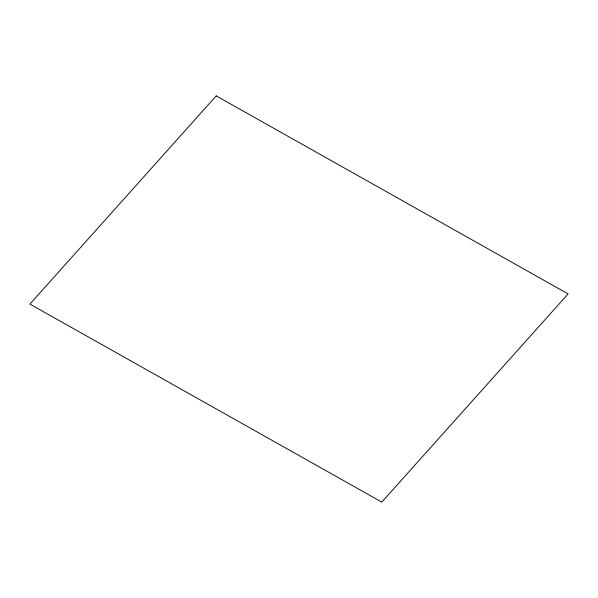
<?xml version="1.0" encoding="UTF-8"?>
<svg xmlns="http://www.w3.org/2000/svg" width="598" height="598" viewBox="0 0 598 598"><rect width="100%" height="100%" fill="white"/><g stroke="black" fill="none" stroke-linecap="round" stroke-linejoin="round"><path stroke-width="0.9" d="M216.214 95.897L29.9 304.09L381.786 502.103L568.1 293.91L216.214 95.897"/></g></svg>
